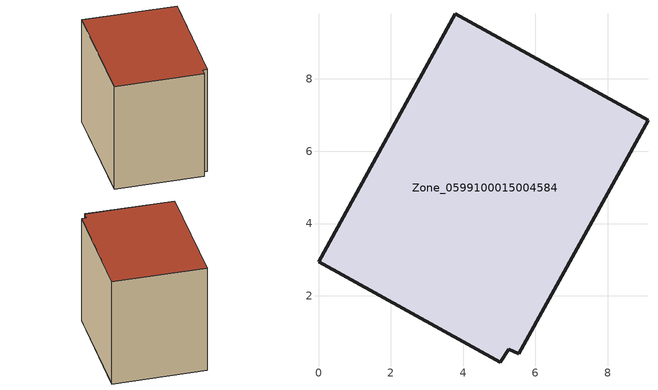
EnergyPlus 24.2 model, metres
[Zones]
Zone_0599100015004584
 floor ground (C_G): 3.78,9.81 9.11,6.85 5.53,0.4 5.26,0.53 5.02,0.16 0,2.94 z0.81
 wall outside (C_F): 9.11,6.85 3.78,9.81 0,2.94 5.02,0.16 5.26,0.53 5.53,0.4 9.11,6.85 z0.81:8.35
 roof outside (C_R): 0,2.94 5.02,0.16 5.26,0.53 5.53,0.4 9.11,6.85 3.78,9.81 z8.35
[BUILDING]
Pand.0599100015004584: North Axis=0; Terrain=City; Loads Convergence Tolerance Value=0.04; Temperature Convergence Tolerance Value=0.4; Solar Distribution=FullExterior; Maximum Number of Warmup Days=25; Minimum Number of Warmup Days=1
[Site:Location]
Rotterdam.The.Hague.AP_ZH_NLD Design_Conditions: Latitude=51.96; Longitude=4.45; Time Zone=1; Elevation=-4.5
[SITE:GROUNDTEMPERATURE:BUILDINGSURFACE]
18, 18, 18, 18, 18, 18, 18, 18, 18, 18, 18, 18
[MATERIAL] Thermal Absorptance=0.9; Solar Absorptance=0.7; Visible Absorptance=0.7
Name | Roughness | Thickness | Conductivity | Density | Specific Heat
G.TI.1946-1964 | MediumSmooth | 0.15 | 1 | 540 | 1210
F.TI.1946-1964 | Rough | 0.3 | 0.857143 | 1920 | 840
R.TI.1946-1964 | MediumRough | 0.2 | 0.277778 | 1500 | 1000
[CONSTRUCTION]
C_G: G.TI.1946-1964
C_F: F.TI.1946-1964
C_R: R.TI.1946-1964
[ZONE]
Zone_0599100015004584: Type=1; Multiplier=1; Ceiling Height=Autocalculate; Volume=Autocalculate; Floor Area=autocalculate; Part of Total Floor Area=Yes
[ZONEINFILTRATION:DESIGNFLOWRATE]
Infil_Zone_0599100015004584: Zone or ZoneList or Space or SpaceList=Zone_0599100015004584; Schedule=AlwaysOn; Design Flow Rate Calculation Method=Flow/Area; Flow Rate per Floor Area=0.003; Constant Term Coefficient=1; Temperature Term Coefficient=0; Velocity Term Coefficient=0; Velocity Squared Term Coefficient=0
[HVACTEMPLATE:ZONE:IDEALLOADSAIRSYSTEM]
Zone_0599100015004584: Maximum Heating Supply Air Temperature=50; Minimum Cooling Supply Air Temperature=13; Maximum Heating Supply Air Humidity Ratio=0.0156; Minimum Cooling Supply Air Humidity Ratio=0.0077; Heating Limit=NoLimit; Cooling Limit=NoLimit; Dehumidification Control Type=ConstantSensibleHeatRatio; Cooling Sensible Heat Ratio=0.7; Dehumidification Setpoint=60; Humidification Control Type=None; Humidification Setpoint=30; Outdoor Air Method=None; Outdoor Air Flow Rate per Person=0.00944; Outdoor Air Flow Rate per Zone Floor Area=0; Outdoor Air Flow Rate per Zone=0; Demand Controlled Ventilation Type=None; Outdoor Air Economizer Type=NoEconomizer; Heat Recovery Type=None; Sensible Heat Recovery Effectiveness=0.7; Latent Heat Recovery Effectiveness=0.65
[ZONECONTROL:THERMOSTAT]
ThermostatControl_Zone_0599100015004584: Zone or ZoneList=Zone_0599100015004584; Control Type Schedule=DualSetpointControlType; Control 1=Thermostat_Zone_0599100015004584; Temperature Difference Between Cutout And Setpoint=0
[THERMOSTATSETPOINT:DUALSETPOINT]
Thermostat_Zone_0599100015004584: Heating Setpoint Temperature Schedule=HeatingSetpoint_Zone_0599100015004584; Cooling Setpoint Temperature Schedule=CoolingSetpoint_Zone_0599100015004584
[SCHEDULE:COMPACT]
HeatingSetpoint_Zone_0599100015004584: Through: 12/31, For: AllDays, Until: 24:00, 21
CoolingSetpoint_Zone_0599100015004584: Through: 12/31, For: AllDays, Until: 24:00, 24
DualSetpointControlType: Through: 12/31, For: AllDays, Until: 24:00, 4
AlwaysOn: Through: 12/31, For: AllDays, Until: 24:00, 1
